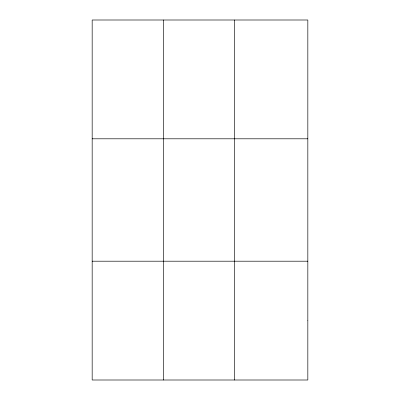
<?xml version="1.0" encoding="UTF-8"?>
<svg xmlns="http://www.w3.org/2000/svg" width="400" height="400" viewBox="0 0 400 400"><rect width="100%" height="100%" fill="white"/><g stroke="black" fill="none" stroke-linecap="round" stroke-linejoin="round"><path stroke-width="0.6" d="M163.34 380L163.34 20M234.505 380L234.505 20M92.17 138.8L307.83 138.8M92.17 261.2L307.83 261.2M307.83 320.6L307.83 380L92.17 380L92.17 20L307.83 20L307.83 320.6"/></g></svg>
